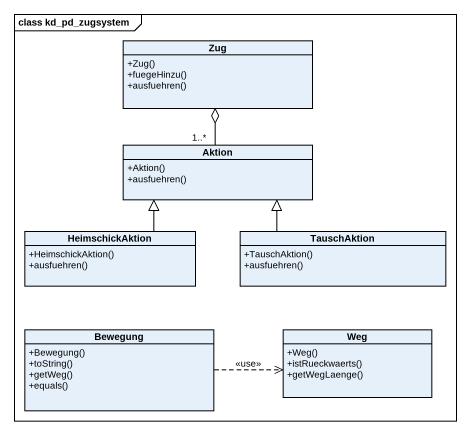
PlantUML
@startuml
mainframe class kd_pd_zugsystem
hide circle
hide empty members
skinparam classAttributeIconSize 0
class Zug {
  +Zug()
  +fuegeHinzu()
  +ausfuehren()
}
class Aktion {
  +Aktion()
  +ausfuehren()
}
class HeimschickAktion {
  +HeimschickAktion()
  +ausfuehren()
}
class TauschAktion {
  +TauschAktion()
  +ausfuehren()
}
class Bewegung {
  +Bewegung()
  +toString()
  +getWeg()
  +equals()
}
class Weg {
  +Weg()
  +istRueckwaerts()
  +getWegLaenge()
}
Zug o-- "1..*" Aktion
HeimschickAktion -up-|> Aktion
TauschAktion -up-|> Aktion
Bewegung .right.> Weg : <<use>>
@enduml
